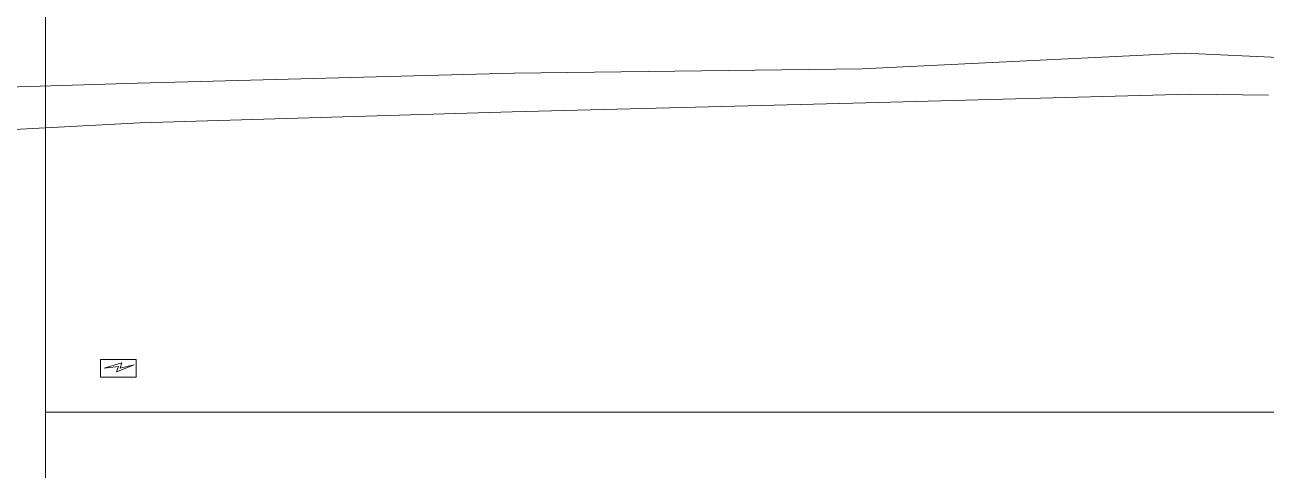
# Model space of a CAD drawing. Header units: millimetres. Extents: x 111563 to 112628, y 522776 to 523529.
# Drawn here: x 112100.5 to 112170.8, y 523216.9 to 523242.1 of the extents above; entities that cross this region are included whole.
import ezdxf

# ---------------------------------------------------------------- set-up
doc = ezdxf.new("R2010")
doc.units = ezdxf.units.MM
for name, color, linetype, lineweight, true_color in [('aggregaten', 94, 'Continuous', 0, 0x00aa00), ('bouwweg', 1, 'Continuous', 0, 0xff0000), ('event roads', 1, 'Continuous', 0, 0xff0000), ('FIELD A - talud basis', 253, 'Continuous', 0, 0xadadad), ('FIELD A - talud plateau', 253, 'Continuous', 0, 0xadadad), ('FIELD N-O-Q - hull', 18, 'Continuous', 0, 0x000000)]:
    doc.layers.add(name, color=color, linetype=linetype, lineweight=lineweight, true_color=true_color)

msp = doc.modelspace()

# ---------------------------------------------------------------- hatches: boundary and pattern name
at = {"layer": 'FIELD N-O-Q - hull'}
h = msp.add_hatch(dxfattribs=at)
h.set_pattern_fill('AR-B816', color=256, scale=1000, style=0)
h.paths.add_polyline_path([(112104.1131, 523428.83168), (112259.20185, 523474.28717), (112262.73937, 523319.31976), (112187.88576, 523319.44031), (112192.07783, 523173.24212), (112050.76029, 523122.41024), (111962.59473, 523365.03129), (112106.90715, 523415.11788)], flags=0)

# ---------------------------------------------------------------- linework, layer by layer
at = {"layer": 'aggregaten'}
for p, q in [((112106.83103, 523223.12748), (112104.83103, 523223.12748)), ((112104.83103, 523223.12748), (112104.83103, 523222.12748)), ((112106.83103, 523222.12748), (112106.83103, 523223.12748)), ((112104.83103, 523222.12748), (112106.83103, 523222.12748))]:
    msp.add_line(p, q, dxfattribs=at)
at = {"layer": 'aggregaten', "color": 2, "true_color": 0xffff00}
for points in [[(112105.03103, 523222.62748), (112106.03103, 523222.92748), (112105.93103, 523222.62748), (112106.73103, 523222.82748), (112105.73103, 523222.42748), (112105.83103, 523222.72748)], [(112105.83103, 523222.72748), (112105.03103, 523222.62748)]]:
    msp.add_lwpolyline(points, dxfattribs=at)
at = {"layer": 'bouwweg'}
msp.add_line((112101.70769, 523405.31532), (112101.70769, 523127.22208), dxfattribs=at)
at = {"layer": 'event roads'}
msp.add_line((112101.70769, 523220.14807), (112243.32313, 523220.14807), dxfattribs=at)
at = {"layer": 'FIELD A - talud basis'}
msp.add_lwpolyline([(112036.898, 523233.406), (112044.998, 523233.842), (112049.336, 523234.085), (112067.891, 523234.977), (112087.119, 523235.464), (112107.054, 523236.517), (112128.109, 523237.138), (112148.115, 523237.653), (112166.455, 523238.136), (112170.897, 523238.088)], dxfattribs=at)
at = {"layer": 'FIELD A - talud plateau'}
msp.add_lwpolyline([(112036.706, 523236.502), (112043.233, 523237.171), (112049.826, 523237.504), (112067.235, 523237.773), (112087.324, 523238.149), (112106.909, 523238.75), (112128.215, 523239.327), (112147.907, 523239.571), (112166.127, 523240.463), (112171.872, 523240.199)], dxfattribs=at)

doc.saveas('drawing.dxf')
